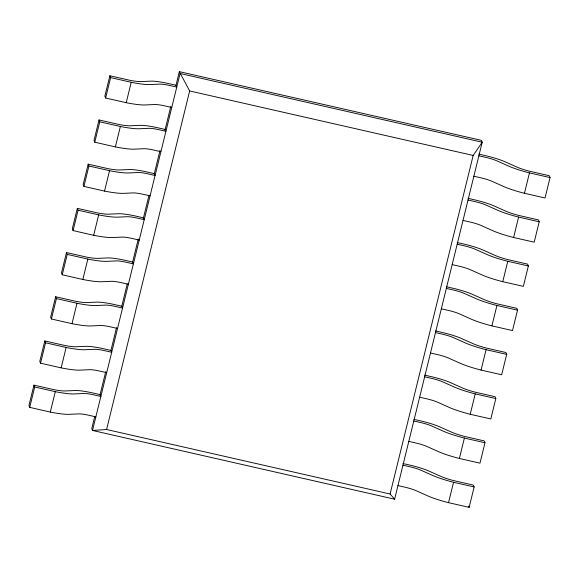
<?xml version="1.0" encoding="UTF-8"?>
<svg xmlns="http://www.w3.org/2000/svg" width="579" height="579" viewBox="0 0 579 579"><rect width="100%" height="100%" fill="white"/><g stroke="black" fill="none" stroke-linecap="round" stroke-linejoin="round"><path stroke-width="0.87" d="M33.958 385.144L34.711 386.982L55.309 391.672A30.709 4.675 13.8 0 0 74.423 393.923L83.738 393.496A13.223 2.012 13.8 0 1 93.986 394.9L100.855 396.463L100.095 394.617L91.344 392.642A23.862 3.633 13.8 0 0 75.74 390.499L64.725 390.97A20.077 3.061 13.8 0 1 54.223 389.732L33.958 385.144L28.95 405.539L29.703 407.377L50.301 412.067A30.709 4.675 13.8 0 0 69.422 414.325L78.73 413.891A13.223 2.012 13.8 0 1 88.985 415.302L95.846 416.858M44.8 340.944L45.553 342.79L66.151 347.472A30.709 4.675 13.8 0 0 85.265 349.73L94.58 349.296A13.223 2.012 13.8 0 1 104.828 350.708L111.696 352.264L110.944 350.425L102.186 348.442A23.862 3.633 13.8 0 0 86.582 346.307L75.574 346.778A20.077 3.061 13.8 0 1 65.065 345.533L44.8 340.944L39.792 361.339L40.552 363.185L61.15 367.868A30.709 4.675 13.8 0 0 80.264 370.126L89.571 369.699A13.223 2.012 13.8 0 1 99.827 371.103L106.695 372.666M55.642 296.745L56.402 298.59L77 303.273A30.709 4.675 13.8 0 0 96.114 305.531L105.421 305.104A13.223 2.012 13.8 0 1 115.677 306.508L122.538 308.071L121.785 306.226L113.035 304.25A23.862 3.633 13.8 0 0 97.424 302.108L86.416 302.578A20.077 3.061 13.8 0 1 75.914 301.341L55.642 296.745L50.641 317.147L51.393 318.986L71.991 323.675A30.709 4.675 13.8 0 0 91.106 325.934L100.42 325.499A13.223 2.012 13.8 0 1 110.669 326.903L117.537 328.467M66.491 252.553L67.244 254.391L87.842 259.081A30.709 4.675 13.8 0 0 106.956 261.339L116.27 260.905A13.223 2.012 13.8 0 1 126.519 262.309L133.387 263.872L132.627 262.034L123.877 260.051A23.862 3.633 13.8 0 0 108.273 257.916L97.258 258.379A20.077 3.061 13.8 0 1 86.756 257.141L66.491 252.553L61.483 272.948L62.235 274.793L82.833 279.476A30.709 4.675 13.8 0 0 101.955 281.734L111.262 281.307A13.223 2.012 13.8 0 1 121.518 282.711L128.379 284.275M77.333 208.353L78.085 210.199L98.683 214.881A30.709 4.675 13.8 0 0 117.798 217.139L127.112 216.712A13.223 2.012 13.8 0 1 137.361 218.117L144.229 219.68L143.476 217.834L134.719 215.858A23.862 3.633 13.8 0 0 119.115 213.716L108.107 214.187A20.077 3.061 13.8 0 1 97.598 212.942L77.333 208.353L72.324 228.756L73.084 230.594L93.682 235.284A30.709 4.675 13.8 0 0 112.796 237.542L122.104 237.108A13.223 2.012 13.8 0 1 132.359 238.512L139.228 240.075M88.174 164.161L88.934 165.999L109.532 170.689A30.709 4.675 13.8 0 0 128.647 172.947L137.954 172.513A13.223 2.012 13.8 0 1 148.21 173.917L155.071 175.48L154.318 173.642L145.568 171.659A23.862 3.633 13.8 0 0 129.957 169.517L118.948 169.987A20.077 3.061 13.8 0 1 108.447 168.75L88.174 164.161L83.173 184.556L83.926 186.402L104.524 191.084A30.709 4.675 13.8 0 0 123.638 193.343L132.953 192.916A13.223 2.012 13.8 0 1 143.201 194.32L150.07 195.883M99.023 119.962L99.776 121.807L120.374 126.49A30.709 4.675 13.8 0 0 139.488 128.748L148.803 128.321A13.223 2.012 13.8 0 1 159.051 129.725L165.92 131.288L165.16 129.443L156.41 127.46A23.862 3.633 13.8 0 0 140.806 125.325L129.79 125.795A20.077 3.061 13.8 0 1 119.288 124.55L99.023 119.962L94.015 140.364L94.768 142.202L115.366 146.892A30.709 4.675 13.8 0 0 134.487 149.15L143.795 148.716A13.223 2.012 13.8 0 1 154.05 150.12L160.911 151.684M109.865 75.769L110.618 77.608L131.216 82.298A30.709 4.675 13.8 0 0 150.33 84.556L159.645 84.121A13.223 2.012 13.8 0 1 169.893 85.526L176.761 87.089L176.009 85.251L167.251 83.267A23.862 3.633 13.8 0 0 151.647 81.125L140.639 81.596A20.077 3.061 13.8 0 1 130.13 80.358L109.865 75.769L104.857 96.165L105.617 98.01L126.215 102.693A30.709 4.675 13.8 0 0 145.329 104.951L154.636 104.517A13.223 2.012 13.8 0 1 164.892 105.928L171.76 107.484M29.703 407.377L34.711 386.982M40.552 363.185L45.553 342.79M51.393 318.986L56.402 298.59M62.235 274.793L67.244 254.391M73.084 230.594L78.085 210.199M83.926 186.402L88.934 165.999M94.768 142.202L99.776 121.807M105.617 98.01L110.618 77.608M50.301 412.067L55.309 391.672M61.15 367.868L66.151 347.472M71.991 323.675L77 303.273M82.833 279.476L87.842 259.081M93.682 235.284L98.683 214.881M104.524 191.084L109.532 170.689M115.366 146.892L120.374 126.49M126.215 102.693L131.216 82.298M94.768 416.33L91.757 428.619L92.51 430.458L394.617 499.192L482.206 142.217L481.453 140.379L179.345 71.651L175.922 85.598M99.935 395.269L105.754 371.573M110.922 350.505L116.524 327.685M121.691 306.624L127.286 283.804M132.453 262.743L138.272 239.047M143.223 218.862L149.035 195.166M154.202 174.098L160.021 150.402M164.972 130.217L170.783 106.522M394.617 499.192L390.101 494.003L473.166 155.454L482.206 142.217L180.098 73.49L92.51 430.458L106.587 429.509L189.659 90.954L179.345 71.651M402.991 463.533L410.967 465.357A23.862 3.633 13.8 0 1 427.852 470.604L441.553 476.698A20.077 3.061 13.8 0 0 453.096 480.476L473.383 485.108L474.143 486.953L469.135 507.349L448.537 502.666L453.545 482.271A30.709 4.675 13.8 0 1 432.535 475.395L420.919 470.206A13.223 2.012 13.8 0 0 409.831 466.754L402.962 465.19M413.833 419.334L421.816 421.157A23.862 3.633 13.8 0 1 438.694 426.412L452.394 432.506A20.077 3.061 13.8 0 0 463.945 436.276L484.232 440.916L484.985 442.754L479.977 463.157L459.379 458.467L464.387 438.071A30.709 4.675 13.8 0 1 443.376 431.203L431.76 426.006A13.223 2.012 13.8 0 0 420.672 422.561L413.804 420.998M424.682 375.134L432.658 376.965A23.862 3.633 13.8 0 1 449.543 382.212L463.243 388.306A20.077 3.061 13.8 0 0 474.787 392.084L495.074 396.716L495.827 398.562L490.826 418.957L470.228 414.274L475.229 393.872A30.709 4.675 13.8 0 1 454.226 387.004L442.609 381.814A13.223 2.012 13.8 0 0 431.514 378.362L424.653 376.799M435.524 330.942L443.5 332.766A23.862 3.633 13.8 0 1 460.385 338.02L474.085 344.107A20.077 3.061 13.8 0 0 485.629 347.885L505.916 352.524L506.676 354.362L501.667 374.765L481.069 370.075L486.078 349.68A30.709 4.675 13.8 0 1 465.067 342.811L453.451 337.615A13.223 2.012 13.8 0 0 442.363 334.163L435.495 332.607M446.366 286.743L454.349 288.574A23.862 3.633 13.8 0 1 471.226 293.821L484.927 299.915A20.077 3.061 13.8 0 0 496.478 303.693L516.765 308.325L517.517 310.17L512.509 330.566L491.911 325.883L496.92 305.48A30.709 4.675 13.8 0 1 475.909 298.612L464.293 293.423A13.223 2.012 13.8 0 0 453.205 289.97L446.337 288.407M457.215 242.55L465.19 244.374A23.862 3.633 13.8 0 1 482.075 249.629L495.776 255.715A20.077 3.061 13.8 0 0 507.32 259.493L527.607 264.133L528.359 265.971L523.358 286.373L502.76 281.683L507.761 261.288A30.709 4.675 13.8 0 1 486.758 254.413L475.142 249.223A13.223 2.012 13.8 0 0 464.047 245.771L457.186 244.215M468.056 198.351L476.032 200.175A23.862 3.633 13.8 0 1 492.917 205.429L506.618 211.523A20.077 3.061 13.8 0 0 518.162 215.294L538.448 219.933L539.208 221.779L534.2 242.174L513.602 237.491L518.61 217.089A30.709 4.675 13.8 0 1 497.6 210.22L485.984 205.024A13.223 2.012 13.8 0 0 474.896 201.579L468.027 200.016M478.898 154.159L486.881 155.983A23.862 3.633 13.8 0 1 503.759 161.237L517.46 167.324A20.077 3.061 13.8 0 0 529.011 171.102L549.297 175.741L550.05 177.579L545.042 197.982L524.444 193.292L529.452 172.897A30.709 4.675 13.8 0 1 508.442 166.021L496.825 160.832A13.223 2.012 13.8 0 0 485.738 157.379L478.869 155.816M189.659 90.954L473.166 155.454M529.452 172.897L550.05 177.579M473.868 176.219L480.729 177.782A13.223 2.012 13.8 0 1 491.824 181.227L503.441 186.424A30.709 4.675 13.8 0 0 524.444 193.292M518.61 217.089L539.208 221.779M463.019 220.411L469.887 221.974A13.223 2.012 13.8 0 1 480.975 225.426L492.599 230.616A30.709 4.675 13.8 0 0 513.602 237.491M507.761 261.288L528.359 265.971M452.177 264.61L459.046 266.174A13.223 2.012 13.8 0 1 470.134 269.619L481.75 274.815A30.709 4.675 13.8 0 0 502.76 281.683M496.92 305.48L517.517 310.17M441.336 308.81L448.197 310.366A13.223 2.012 13.8 0 1 459.292 313.818L470.908 319.007A30.709 4.675 13.8 0 0 491.911 325.883M486.078 349.68L506.676 354.362M430.486 353.002L437.355 354.565A13.223 2.012 13.8 0 1 448.443 358.017L460.066 363.207A30.709 4.675 13.8 0 0 481.069 370.075M475.229 393.872L495.827 398.562M419.645 397.201L426.513 398.757A13.223 2.012 13.8 0 1 437.601 402.21L449.217 407.406A30.709 4.675 13.8 0 0 470.228 414.274M464.387 438.071L484.985 442.754M408.803 441.393L415.664 442.957A13.223 2.012 13.8 0 1 426.759 446.409L438.375 451.598A30.709 4.675 13.8 0 0 459.379 458.467M453.545 482.271L474.143 486.953M397.954 485.593L404.822 487.156A13.223 2.012 13.8 0 1 415.91 490.601L427.526 495.798A30.709 4.675 13.8 0 0 448.537 502.666M106.587 429.509L390.101 494.003M468.635 506.126L469.135 507.349"/></g></svg>
